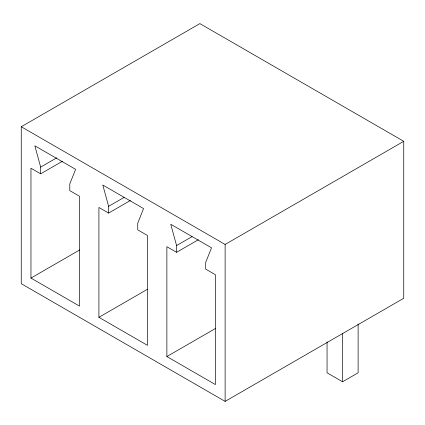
<?xml version="1.0" encoding="UTF-8"?>
<svg xmlns="http://www.w3.org/2000/svg" width="425" height="425" viewBox="0 0 425 425"><rect width="100%" height="100%" fill="white"/><g stroke="black" fill="none" stroke-linecap="round" stroke-linejoin="round"><path stroke-width="0.64" d="M21.25 126.746L199.877 23.614L403.75 141.318L403.75 298.254L225.123 401.386L21.25 283.682L21.25 126.746L225.123 244.449L403.75 141.318M40.667 167.099L34.839 145.802L75.618 169.341L69.79 183.913L69.79 190.639L79.496 196.244L79.496 306.101L30.956 278.078L30.956 168.22L40.667 173.825L40.667 167.099L56.722 157.829M40.667 173.825L62.459 161.245M108.625 206.332L102.797 185.034L143.57 208.574L137.748 223.146L137.748 229.877L147.454 235.482L147.454 345.339L98.913 317.316L98.913 207.453L108.625 213.058L108.625 206.332L124.105 197.397M108.625 213.058L130.417 200.478M30.956 278.078L79.703 249.937M176.582 245.57L170.754 224.267L211.528 247.812L205.705 262.384L205.705 269.11L215.411 274.715L215.411 384.572L166.871 356.548L166.871 246.691L176.582 252.296L176.582 245.57L192.063 236.629M176.582 252.296L198.374 239.711M98.913 317.316L147.661 289.17M166.871 356.548L215.618 328.403M327.053 341.812L327.053 372.805L342.587 381.772L358.121 372.805L358.121 324.009M342.587 333.636L342.587 381.772M225.123 244.449L225.123 401.386"/></g></svg>
